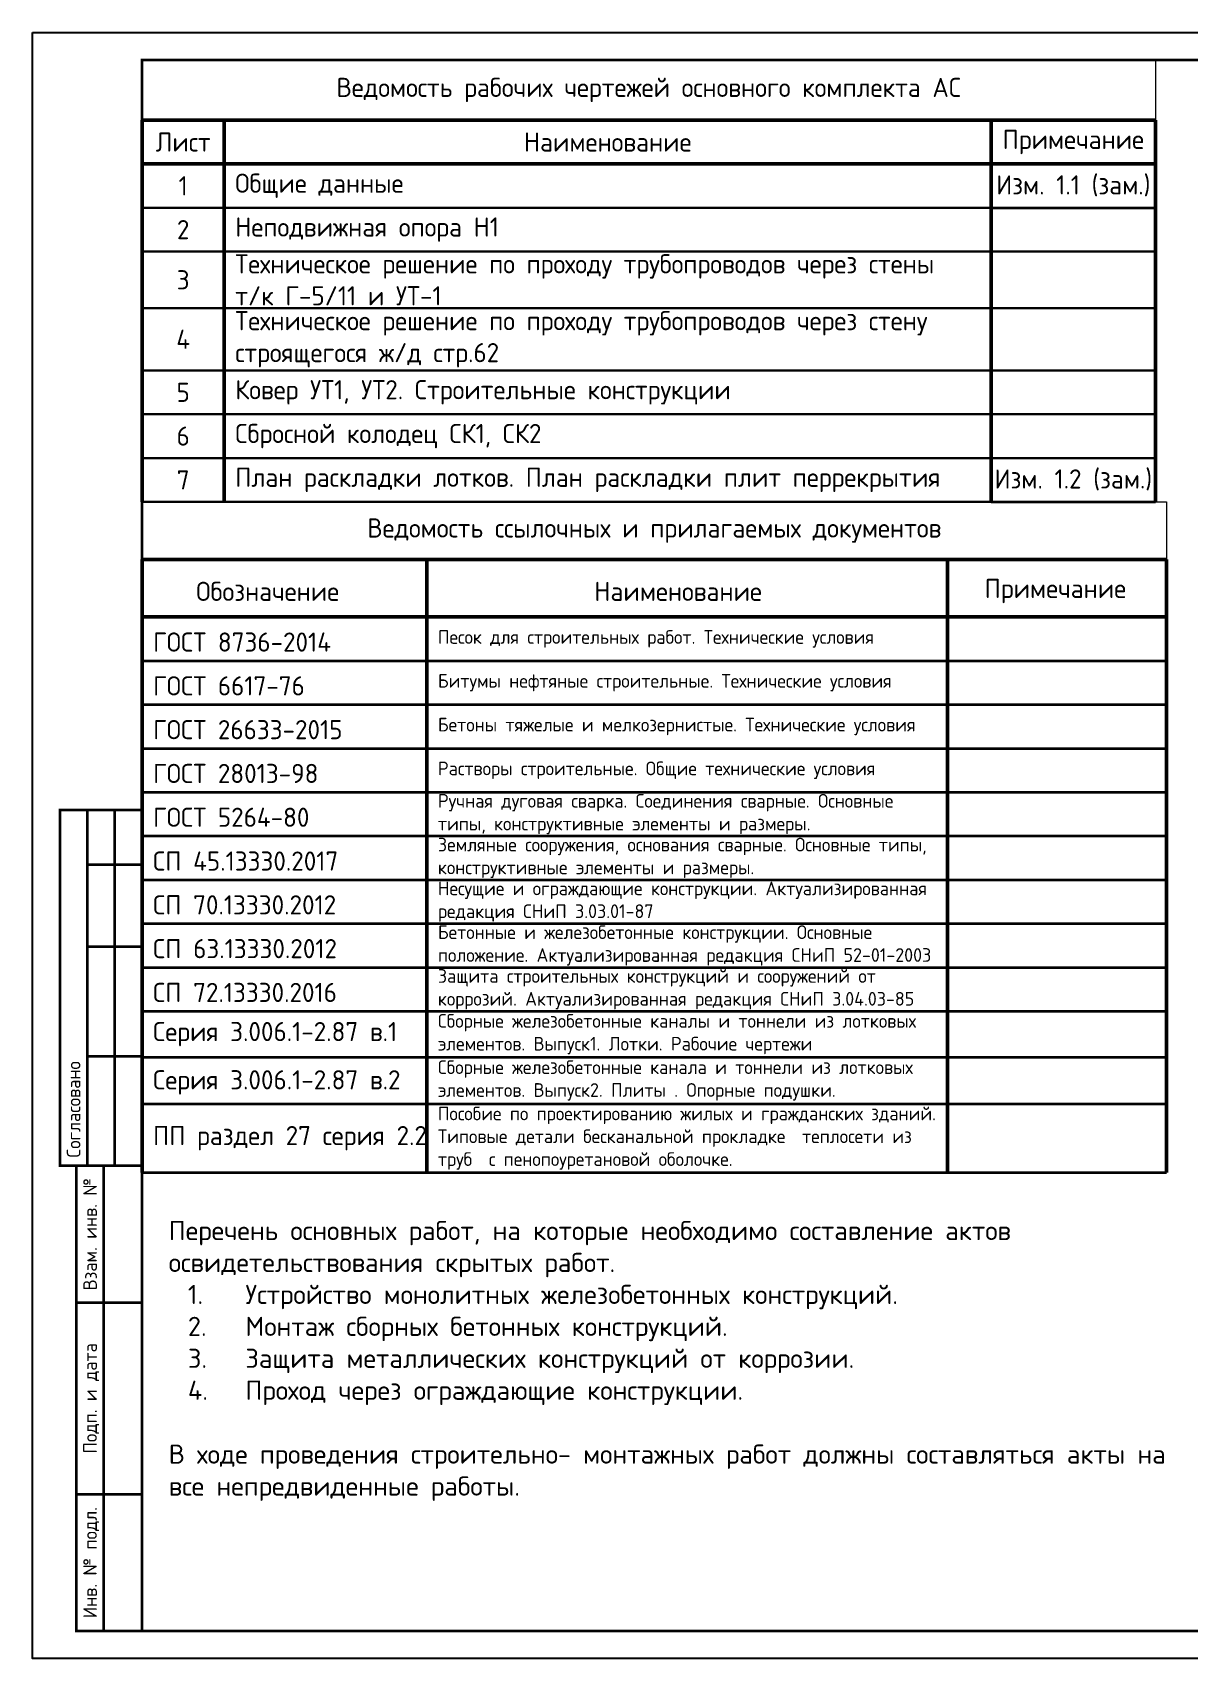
# Model space of a CAD drawing. Header units: millimetres. Extents: x 1601 to 14530, y 1157 to 12625.
# Drawn here: x 2135.2 to 2346.4, y 1800.6 to 2097.6 of the extents above; entities that cross this region are included whole.
import ezdxf
from ezdxf.enums import TextEntityAlignment as Align

# ---------------------------------------------------------------- set-up
doc = ezdxf.new("R2010")
doc.units = ezdxf.units.MM
doc.layers.add('Размер 3.5', color=250, linetype='Continuous', lineweight=35)
doc.layers.add('таблица', color=250, linetype='Continuous', lineweight=35)
doc.styles.add('-ISOCPEUR-', font='isocpeur.TTF')
doc.styles.add('GOST', font='GOST Common.ttf')

# ---------------------------------------------------------------- blocks, each defined once
blk = doc.blocks.new('*T8')
at = {"layer": 'Defpoints', "color": 8, "linetype": 'ByBlock', "lineweight": 0, "transparency": 16777216}
for p, q in [((0, 0), (185, 0)), ((0, 0), (0, -11)), ((185, 0), (185, -11))]:
    blk.add_line(p, q, dxfattribs=at)
at = {"layer": 'таблица', "color": 0, "lineweight": 50, "transparency": 16777216}
for p, q in [((0, -11), (185, -11)), ((0, -11), (0, -80.72)), ((15, -11), (15, -80.72)), ((155, -11), (155, -80.72)), ((185, -11), (185, -19)), ((0, -19), (185, -19)), ((185, -27), (185, -72.72))]:
    blk.add_line(p, q, dxfattribs=at)
at = {"layer": 'таблица', "lineweight": 50, "transparency": 16777216}
for p, q in [((185, -19), (185, -27)), ((185, -72.72), (185, -80.72))]:
    blk.add_line(p, q, dxfattribs=at)
at = {"layer": 'таблица', "lineweight": 30, "transparency": 16777216}
for p, q in [((0, -27), (15, -27)), ((0, -64.72), (15, -64.72)), ((0, -80.72), (15, -80.72))]:
    blk.add_line(p, q, dxfattribs=at)
at = {"layer": 'таблица', "color": 0, "lineweight": 30, "transparency": 16777216}
for p, q in [((15, -27), (155, -27)), ((0, -35), (185, -35)), ((0, -45.34), (185, -45.34)), ((0, -56.72), (185, -56.72)), ((15, -64.72), (185, -64.72)), ((0, -72.72), (185, -72.72)), ((15, -80.72), (155, -80.72))]:
    blk.add_line(p, q, dxfattribs=at)
at = {"layer": 'таблица', "transparency": 16777216}
for p, q in [((155, -27), (185, -27)), ((155, -80.72), (185, -80.72))]:
    blk.add_line(p, q, dxfattribs=at)
at = {"layer": 'таблица', "color": 7, "transparency": 16777216, "char_height": 3.5, "style": 'GOST'}
for s, insert, width, attachment_point in [('Ведомость рабочих чертежей основного комплекта АС', (92.5, -5.5), 182, 5), ('Лист', (7.5, -15), 12, 5), ('Наименование', (85, -15), 137, 5), ('Примечание', (170, -15), 27, 5), ('Общие данные ', (17, -23), 136, 4), ('1', (7.5, -23), 14, 5), ('2', (7.5, -31), 14, 5), ('Неподвижная опора Н1', (17, -31), 136, 4), ('Техническое решение по проходу трубопроводов через стены т/к Г-5/11 и УТ-1', (17, -40.17), 136, 4), ('3', (7.5, -40.17), 14, 5), ('Техническое решение по проходу трубопроводов через стену строящегося ж/д стр.62', (17, -51.03), 136, 4), ('4', (7.5, -51.03), 14, 5), ('5', (7.5, -60.72), 14, 5), ('Ковер УТ1, УТ2. Строительные конструкции', (17, -60.72), 136, 4), ('6', (7.5, -68.72), 14, 5), ('Сбросной колодец СК1, СК2', (17, -68.72), 136, 4), ('7', (7.5, -76.72), 14, 5), ('План раскладки лотков. План раскладки плит перрекрытия', (17, -76.72), 136, 4)]:
    blk.add_mtext(s, dxfattribs=dict(at, insert=insert, width=width, attachment_point=attachment_point))
at = {"layer": 'таблица', "color": 0, "transparency": 16777216, "char_height": 3.5, "width": 29, "attachment_point": 5, "style": 'GOST'}
for s, insert in [('Изм. 1.1 (зам.)', (170, -23)), ('Изм. 1.2 (зам.)', (170, -76.72))]:
    blk.add_mtext(s, dxfattribs=dict(at, insert=insert))
blk = doc.blocks.new('*U372')
blk.add_lwpolyline([(0, 0), (420, 0), (420, -297), (0, -297)], close=True)
at = {"const_width": 0.5}
blk.add_lwpolyline([(20, -5), (415, -5), (415, -292), (20, -292)], close=True, dxfattribs=at)
for points in [[(20, -207), (5, -207), (5, -142), (20, -142)], [(10, -142), (10, -207)], [(15, -142), (15, -207)], [(10, -152), (20, -152)], [(10, -167), (20, -167)], [(10, -187), (20, -187)], [(20, -292), (8, -292), (8, -207), (20, -207)], [(13, -207), (13, -292)], [(8, -232), (20, -232)], [(8, -267), (20, -267)]]:
    blk.add_lwpolyline(points, dxfattribs=at)
at = {"style": 'GOST'}
blk.add_text('Согласовано', height=2.5, rotation=90, dxfattribs=at).set_placement((7.5, -205.5), align=Align.MIDDLE_LEFT)
for s, p in [('Взам. инв. №', (10.5, -219.5)), ('Подп. и дата', (10.5, -249.5)), ('Инв. № подл.', (10.5, -279.5))]:
    blk.add_text(s, height=2.5, rotation=90, dxfattribs=at).set_placement(p, align=Align.MIDDLE_CENTER)
blk.add_attdef('РАЗРАБОТАЛ', text='', height=2.5, dxfattribs=at).set_placement((250.5, -264.22), align=Align.MIDDLE_LEFT)
blk.add_attdef('ПРОВЕРИЛ', (250.75, -270.73), '', height=2.5, dxfattribs=at)
at = {"style": 'GOST', "flags": 8}
for tag, p in [('ЛИСТ', (387.6, -271.87)), ('ЛИСТОВ', (405.3, -271.86)), ('ФОРМАТ', (380.97, -294.75))]:
    blk.add_attdef(tag, text='', height=3, dxfattribs=at).set_placement(p, align=Align.MIDDLE_CENTER)
blk.add_attdef('ИМЯ_ЧЕРТЕЖА_001', (321.53, -284.99), '', height=3, dxfattribs=at)
blk = doc.blocks.new('*T32')
at = {"layer": 'Defpoints', "color": 8, "linetype": 'ByBlock', "lineweight": 0, "transparency": 16777216}
for p, q in [((0, 0), (187, 0)), ((0, 0), (0, -10.52)), ((187, 0), (187, -10.52))]:
    blk.add_line(p, q, dxfattribs=at)
at = {"layer": 'таблица', "lineweight": 50, "transparency": 16777216}
for p, q in [((0, -10.52), (187, -10.52)), ((0, -10.52), (0, -122.53)), ((52, -10.52), (52, -122.53)), ((147, -10.52), (147, -122.53)), ((187, -10.52), (187, -122.53)), ((0, -21.04), (187, -21.04))]:
    blk.add_line(p, q, dxfattribs=at)
at = {"layer": 'таблица', "transparency": 16777216}
for p, q in [((0, -29.04), (187, -29.04)), ((0, -37.04), (187, -37.04)), ((0, -45.04), (187, -45.04)), ((0, -53.04), (187, -53.04)), ((0, -61.04), (187, -61.04)), ((0, -69.04), (187, -69.04)), ((0, -77.04), (187, -77.04)), ((0, -85.04), (187, -85.04)), ((0, -93.04), (187, -93.04)), ((0, -101.45), (187, -101.45)), ((0, -109.95), (187, -109.95)), ((0, -122.53), (187, -122.53))]:
    blk.add_line(p, q, dxfattribs=at)
at = {"layer": 'таблица', "color": 0, "transparency": 16777216, "style": 'GOST'}
for s, insert, char_height, width, attachment_point in [('Ведомость ссылочных и прилагаемых документов', (93.5, -5.26), 3.5, 167.2308, 5), ('Обозначение', (9.88, -18.11), 3.5, 32.2308, 7), ('Наименование', (82.55, -18.11), 3.5, 33.9077, 7), ('Примечание', (153.81, -18.53), 3.5, 26.3794, 7), ('Песок для строительных работ. Технические условия', (54, -25.04), 2.5, 91, 4), ('ГОСТ 8736-2014', (2, -27.37), 3.5, 48, 7), ('ГОСТ 6617-76', (2, -35.37), 3.5, 48, 7), ('Битумы нефтяные строительные. Технические условия', (54, -33.04), 2.5, 91, 4), ('ГОСТ 26633-2015', (2, -43.37), 3.5, 48, 7), ('Бетоны тяжелые и мелкозернистые. Технические условия', (54, -41.04), 2.5, 91, 4), ('Растворы строительные. Общие технические условия', (54, -49.04), 2.5, 91, 4), ('ГОСТ 28013-98', (2, -51.37), 3.5, 48, 7), ('Ручная дуговая сварка. Соединения сварные. Основные типы, конструктивные элементы и размеры.', (54, -57.04), 2.5, 91, 4), ('ГОСТ 5264-80', (2, -59.37), 3.5, 48, 7), ('Земляные сооружения, основания сварные. Основные типы, конструктивные элементы и размеры.', (54, -65.04), 2.5, 91, 4), ('СП 45.13330.2017', (2, -67.37), 3.5, 48, 7), ('Несущие и ограждающие конструкции. Актуализированная редакция СНиП 3.03.01-87 ', (54, -73.04), 2.5, 91, 4), ('СП 70.13330.2012', (2, -75.37), 3.5, 48, 7), ('СП 63.13330.2012', (2, -83.37), 3.5, 48, 7), ('Бетонные и железобетонные конструкции. Основные положение. Актуализированная редакция СНиП 52-01-2003', (54, -81.04), 2.5, 91, 4), ('Защита строительных конструкций и сооружений от коррозий. Актуализированная редакция СНиП 3.04.03-85', (54, -89.04), 2.5, 91, 4), ('СП 72.13330.2016', (2, -91.37), 3.5, 48, 7), ('Серия 3.006.1-2.87 в.1', (2, -97.24), 3.5, 48, 4), ('Сборные железобетонные каналы и тоннели из лотковых элементов. Выпуск1. Лотки. Рабочие чертежи', (54, -97.24), 2.5, 91, 4), ('Серия 3.006.1-2.87 в.2', (2, -108.28), 3.5, 48, 7), ('Сборные железобетонные канала и тоннели из лотковых элементов. Выпуск2. Плиты . Опорные подушки.', (54, -105.7), 2.5, 91, 4), ('Пособие по проектированию жилых и гражданских зданий. Типовые детали бесканальной прокладке  теплосети из труб  с пенопоуретановой оболочке.', (54, -116.24), 2.5, 91, 4), ('ПП раздел 27 серия 2.2', (2, -116.24), 3.5, 48, 4)]:
    blk.add_mtext(s, dxfattribs=dict(at, insert=insert, char_height=char_height, width=width, attachment_point=attachment_point))

msp = doc.modelspace()

# ---------------------------------------------------------------- block references
for name, p in [('*U372', (2135.1931, 2097.5804)), ('*T8', (2155.1931, 2092.5804)), ('*T32', (2155.1931, 2011.8611))]:
    msp.add_blockref(name, p)

# ---------------------------------------------------------------- texts
at = {"layer": 'Размер 3.5', "color": 0, "insert": (2160.0556, 1880.4969), "char_height": 3.5, "width": 182.302319, "attachment_point": 1, "style": '-ISOCPEUR-'}
msp.add_mtext('{\\C256;Перечень основных работ, на которые необходимо составление актов освидетельствования скрытых работ.\\P\\pi-10.5,l14,t14;1.^IУстройство монолитных железобетонных конструкций.\\P2.^IМонтаж сборных бетонных конструкций.\\P3.^IЗащита металлических конструкций от коррозии.\\P4.^IПроход через ограждающие конструкции.\\P\\pi0,l0,tz;\\PВ ходе проведения строительно- монтажных работ должны составляться акты на все непредвиденные работы.}', dxfattribs=at)

doc.saveas('drawing.dxf')
